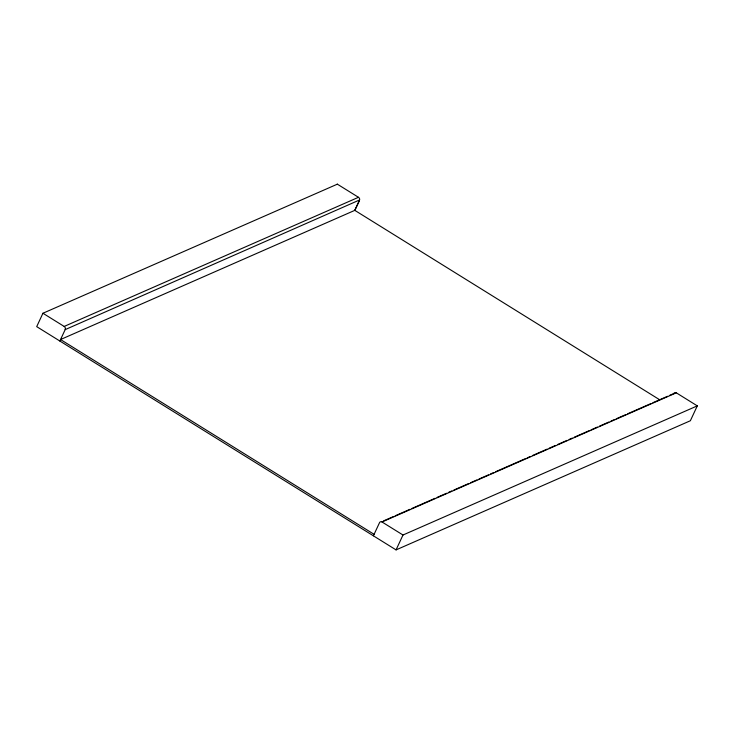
<?xml version="1.0" encoding="UTF-8"?>
<svg xmlns="http://www.w3.org/2000/svg" width="734" height="734" viewBox="0 0 734 734"><rect width="100%" height="100%" fill="white"/><g stroke="black" fill="none" stroke-linecap="round" stroke-linejoin="round"><path stroke-width="1.1" d="M337.346 184.17L42.939 313.253L36.7 326.639L396.057 549.894L690.364 420.747L697.3 405.874L676.308 392.828A2.046 1.807 66.3 0 0 673.84 393.516L669.647 395.36M59.849 341.026L65.17 329.63L359.642 199.932A2.367 2.092 66.3 0 0 358.476 197.299L337.245 184.106M373.395 535.811L379.533 522.663A2.046 1.807 66.3 0 1 382.001 521.975L676.308 392.828M396.057 549.894L402.994 535.013L697.3 405.874M42.939 313.253L64.17 326.437L358.476 197.299M383.717 520.819L393.149 516.69M395.241 515.763L409.902 509.332M412.003 508.414L435.042 498.303M437.134 497.386L446.566 493.248M448.657 492.331L451.795 490.945M453.896 490.028L468.558 483.596M470.65 482.678L476.935 479.917M479.027 478.999L488.459 474.861M490.551 473.944L493.688 472.568M495.789 471.65L525.113 458.778M527.205 457.86L530.352 456.484M532.444 455.557L547.105 449.125M549.197 448.208L555.482 445.446M557.583 444.529L567.006 440.391M569.098 439.473L572.245 438.097M574.337 437.18L588.998 430.748M591.099 429.821L597.375 427.069M599.476 426.151L608.899 422.013M610.991 421.096L614.138 419.71M616.23 418.793L625.662 414.655M627.754 413.737L650.792 403.627M652.893 402.709L667.555 396.277M659.627 399.736L354.797 210.355L60.546 339.539L374.092 534.324M382.001 521.975L402.994 535.013M64.17 326.437A2.367 2.092 66.3 0 1 65.17 329.63M359.412 200.455L354.797 210.355L359.467 200.483"/></g></svg>
